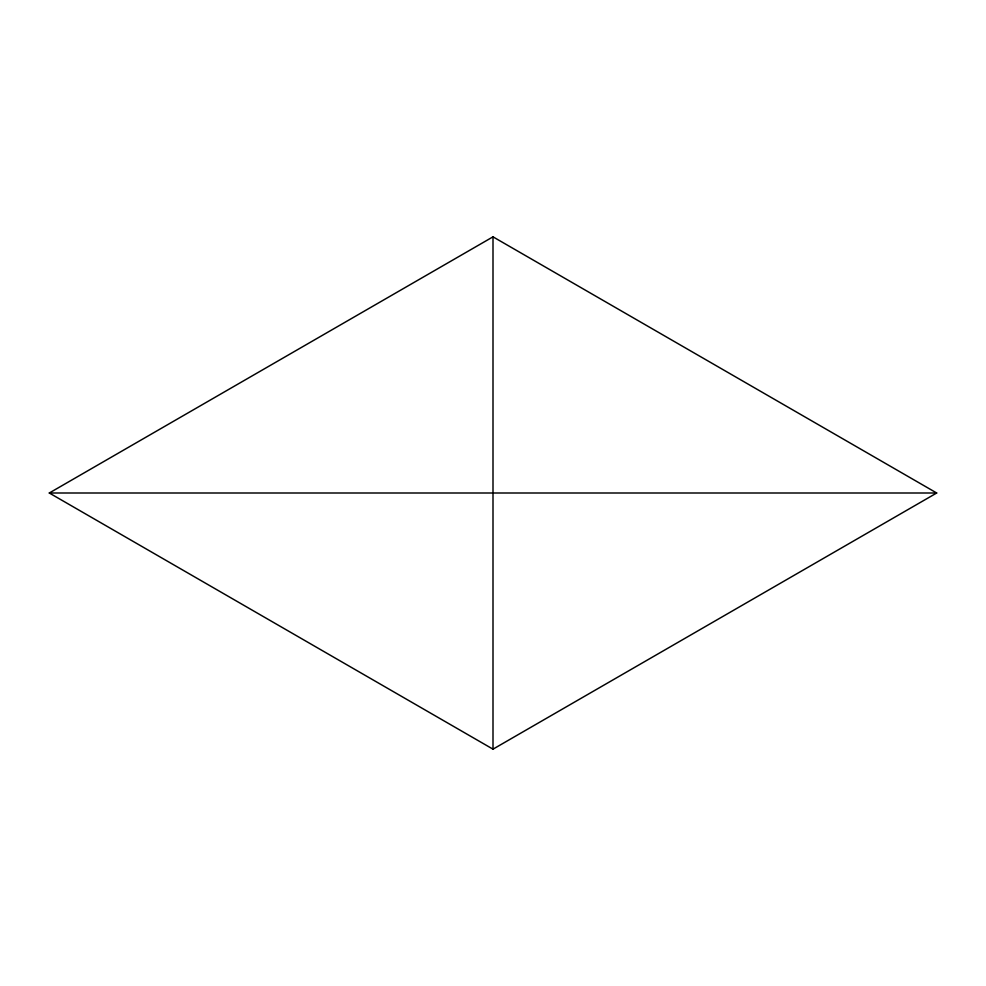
<?xml version="1.0" encoding="UTF-8"?>
<svg xmlns="http://www.w3.org/2000/svg" width="986" height="986" viewBox="0 0 986 986"><rect width="100%" height="100%" fill="white"/><g stroke="black" fill="none" stroke-linecap="round" stroke-linejoin="round"><path stroke-width="1.48" d="M49.3 493L493 236.837L936.7 493L493 749.163L49.3 493L936.7 493M493 236.837L493 749.163"/></g></svg>
